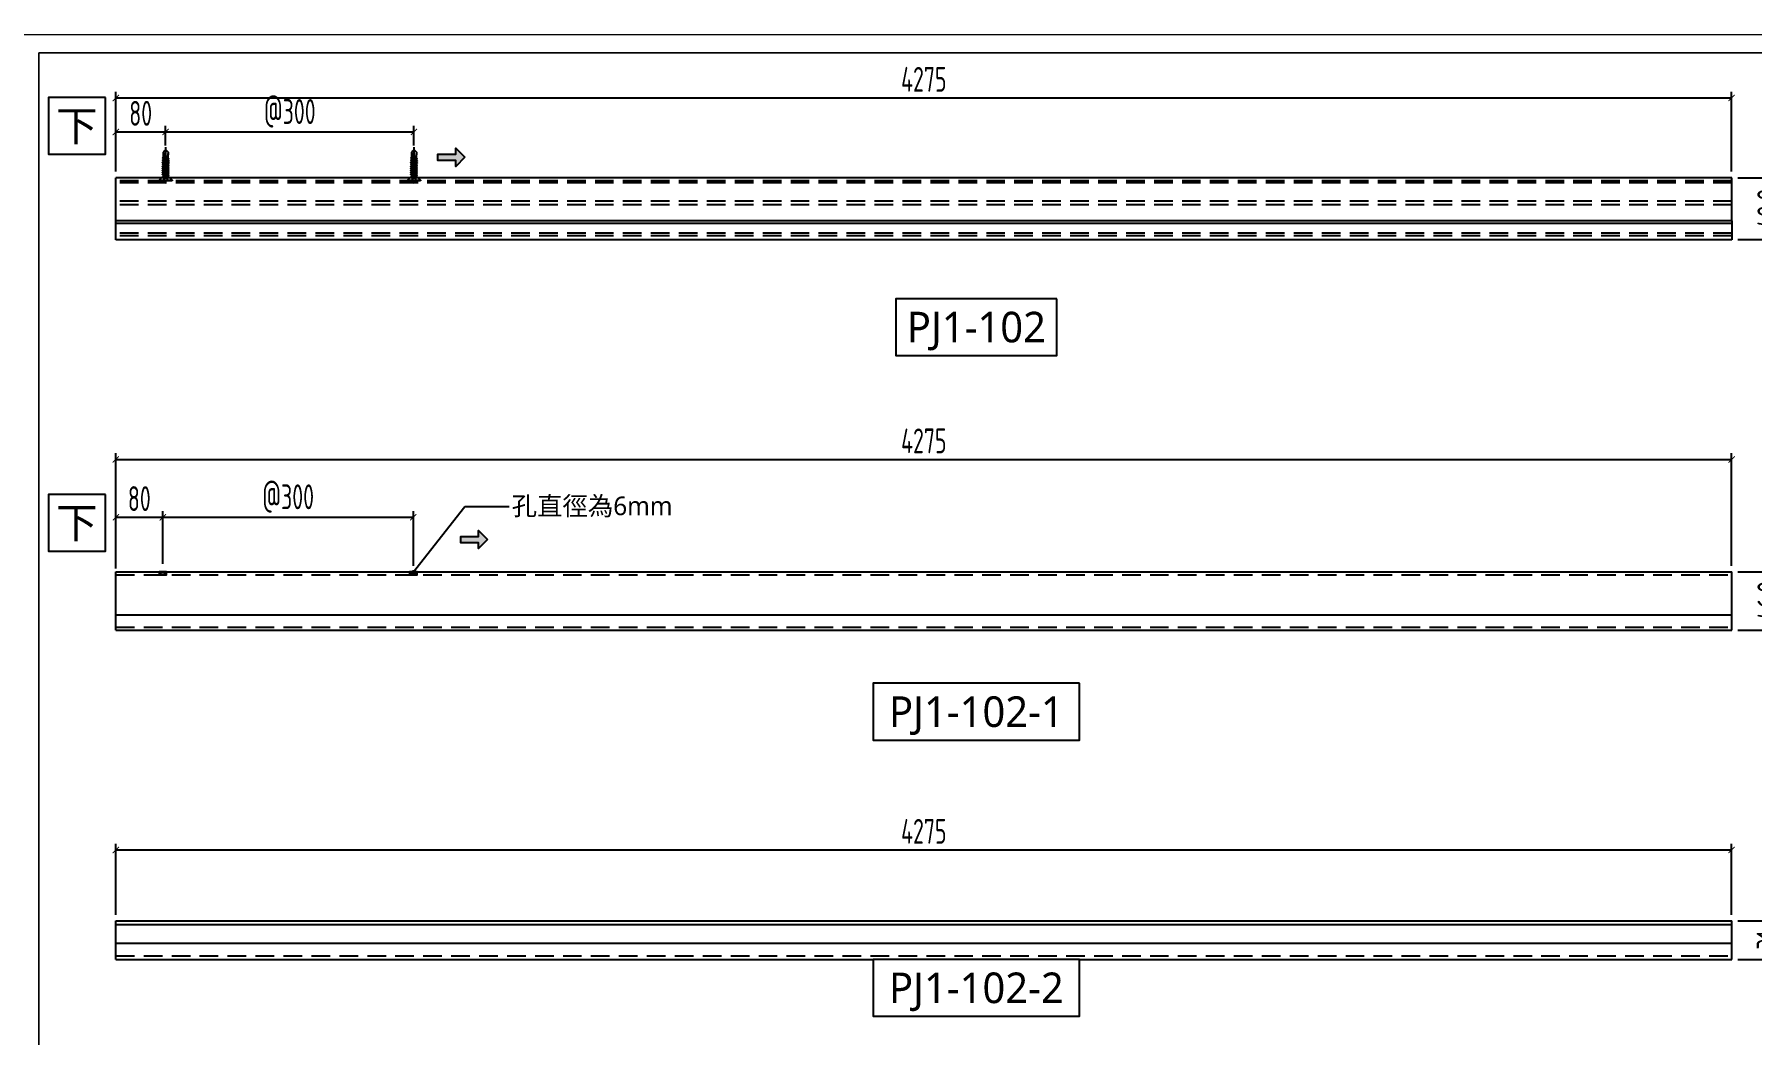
# Model space of a CAD drawing. Extents: x -3378 to 102197, y -3799 to 48702.
# Drawn here: x 16450 to 17833, y 6404 to 7209 of the extents above; entities that cross this region are included whole.
import ezdxf
from ezdxf import colors
from ezdxf.entities.mleader import LeaderData, LeaderLine
from ezdxf.enums import TextEntityAlignment as Align
from ezdxf.math import Vec2, Vec3

# ---------------------------------------------------------------- set-up
doc = ezdxf.new("R2010")
doc.units = 0
doc.set_wipeout_variables(frame=1)
doc.linetypes.add('CENTER', pattern=[2, 1.25, -0.25, 0.25, -0.25])
doc.linetypes.add('HIDDEN', pattern=[0.375, 0.25, -0.125])
for name, color, linetype in [('ARR', 6, 'Continuous'), ('BZ_标注', 4, 'Continuous'), ('DIM', 173, 'Continuous'), ('ENT', 3, 'Continuous'), ('GM_ANNO_LABL', 4, 'Continuous'), ('GM_ANNO_TEXT', 7, 'Continuous'), ('螺絲 固定五金 FASTENERS', 124, 'Continuous'), ('視覺模型鋁擠型暫替', 4, 'Continuous'), ('金屬面材 METAL PANEL', 2, 'Continuous'), ('镀锌钢板', 3, 'Continuous'), ('隱藏線 HIDDEN', 8, 'HIDDEN')]:
    doc.layers.add(name, color=color, linetype=linetype)
doc.layers.add('GM_CNST', color=171, linetype='Continuous', lineweight=5, plot=False)
doc.styles.add('CHINESE', font='ros1.shx', dxfattribs={"width": 0.75, "bigfont": 'hztxt.shx'})
doc.styles.add('GM', font='')
doc.styles.get('GM').set_extended_font_data('Microsoft JhengHei')
doc.dimstyles.new('F-05', dxfattribs={"dimscale": 5, "dimtxt": 4, "dimasz": 1, "dimexe": 1, "dimexo": 1, "dimgap": 1, "dimtad": 1, "dimdec": 1, "dimzin": 12, "dimdsep": 46, "dimtxsty": 'CHINESE', "dimblk": 'ARCHTICK', "dimcen": 0, "dimclrd": 4, "dimclre": 4, "dimclrt": 1, "dimadec": 0, "dimazin": 3, "dimtfac": 1, "dimtdec": 1, "dimtix": 1, "dimtofl": 0, "dimtmove": 2, "dimatfit": 3, "dimfxl": 1, "dimtolj": 1, "dimtzin": 0, "dimarcsym": 0})

# ---------------------------------------------------------------- blocks, each defined once
blk = doc.blocks.new('_ArchTick')
at = {"color": 0, "linetype": 'ByBlock', "const_width": 0.15}
blk.add_lwpolyline([(-0.5, -0.5), (0.5, 0.5)], dxfattribs=at)
blk = doc.blocks.new('*D1230')
at = {"layer": 'Defpoints', "color": 0, "ltscale": 10, "transparency": 16777216}
for p in [(17816.6, 6866.9), (16515.9, 6776.4), (17816.6, 6776.4, 0)]:
    blk.add_point(p, dxfattribs=at)
at = {"layer": 'DIM', "color": 4, "lineweight": -2, "ltscale": 10, "transparency": 16777216}
for p, q in [((16515.9, 6781.4), (16515.9, 6871.9)), ((17816.6, 6781.4), (17816.6, 6871.9)), ((16515.9, 6866.9), (17816.6, 6866.9))]:
    blk.add_line(p, q, dxfattribs=at)
at = {"layer": 'DIM', "color": 4, "lineweight": -2, "ltscale": 10, "transparency": 16777216, "xscale": 5, "yscale": 5, "zscale": 5, "rotation": 180}
blk.add_blockref('_ArchTick', (16515.9, 6866.9), dxfattribs=at)
at = {"layer": 'DIM', "color": 4, "lineweight": -2, "ltscale": 10, "transparency": 16777216, "xscale": 5, "yscale": 5, "zscale": 5}
blk.add_blockref('_ArchTick', (17816.6, 6866.9), dxfattribs=at)
at = {"layer": 'DIM', "color": 1, "ltscale": 10, "transparency": 16777216, "insert": (17166.3, 6881.9), "char_height": 20, "attachment_point": 5, "style": 'CHINESE'}
blk.add_mtext('\\A1;4275', dxfattribs=at)
blk = doc.blocks.new('*D1231')
at = {"layer": 'Defpoints', "color": 0, "ltscale": 10, "transparency": 16777216}
for p in [(17816.6, 6776.4), (17862.4, 6776.4), (17816.6, 6729.6)]:
    blk.add_point(p, dxfattribs=at)
at = {"layer": 'DIM', "color": 4, "lineweight": -2, "ltscale": 10, "transparency": 16777216}
for p, q in [((17821.6, 6776.4), (17867.4, 6776.4)), ((17862.4, 6729.6), (17862.4, 6776.4)), ((17821.6, 6729.6), (17867.4, 6729.6))]:
    blk.add_line(p, q, dxfattribs=at)
at = {"layer": 'DIM', "color": 4, "lineweight": -2, "ltscale": 10, "transparency": 16777216, "xscale": 5, "yscale": 5, "zscale": 5}
for p, rotation in [((17862.4, 6776.4), 90), ((17862.4, 6729.6), 270)]:
    blk.add_blockref('_ArchTick', p, dxfattribs=dict(at, rotation=rotation))
at = {"layer": 'DIM', "color": 1, "ltscale": 10, "transparency": 16777216, "insert": (17847.4, 6753), "char_height": 20, "attachment_point": 5, "rotation": 90, "style": 'CHINESE'}
blk.add_mtext('\\A1;46.8', dxfattribs=at)
blk = doc.blocks.new('*D1232')
at = {"layer": 'Defpoints', "color": 0, "ltscale": 10, "transparency": 16777216}
for p in [(17816.6, 6552.5), (16515.9, 6495.4, 0), (17816.6, 6495.4, 0)]:
    blk.add_point(p, dxfattribs=at)
at = {"layer": 'DIM', "color": 4, "lineweight": -2, "ltscale": 10, "transparency": 16777216}
for p, q in [((16515.9, 6500.4), (16515.9, 6557.5)), ((16515.9, 6552.5), (17816.6, 6552.5)), ((17816.6, 6500.4), (17816.6, 6557.5))]:
    blk.add_line(p, q, dxfattribs=at)
at = {"layer": 'DIM', "color": 4, "lineweight": -2, "ltscale": 10, "transparency": 16777216, "xscale": 5, "yscale": 5, "zscale": 5, "rotation": 180}
blk.add_blockref('_ArchTick', (16515.9, 6552.5), dxfattribs=at)
at = {"layer": 'DIM', "color": 4, "lineweight": -2, "ltscale": 10, "transparency": 16777216, "xscale": 5, "yscale": 5, "zscale": 5}
blk.add_blockref('_ArchTick', (17816.6, 6552.5), dxfattribs=at)
at = {"layer": 'DIM', "color": 1, "ltscale": 10, "transparency": 16777216, "insert": (17166.3, 6567.5), "char_height": 20, "attachment_point": 5, "style": 'CHINESE'}
blk.add_mtext('\\A1;4275', dxfattribs=at)
blk = doc.blocks.new('*D1233')
at = {"layer": 'Defpoints', "color": 0, "ltscale": 10, "transparency": 16777216}
for p in [(17816.6, 6495.4), (17816.6, 6464.4), (17861.7, 6464.4)]:
    blk.add_point(p, dxfattribs=at)
at = {"layer": 'DIM', "color": 4, "lineweight": -2, "ltscale": 10, "transparency": 16777216}
for p, q in [((17821.6, 6495.4), (17866.7, 6495.4)), ((17861.7, 6495.4), (17861.7, 6464.4)), ((17821.6, 6464.4), (17866.7, 6464.4))]:
    blk.add_line(p, q, dxfattribs=at)
at = {"layer": 'DIM', "color": 4, "lineweight": -2, "ltscale": 10, "transparency": 16777216, "xscale": 5, "yscale": 5, "zscale": 5}
for p, rotation in [((17861.7, 6495.4), 90), ((17861.7, 6464.4), 270)]:
    blk.add_blockref('_ArchTick', p, dxfattribs=dict(at, rotation=rotation))
at = {"layer": 'DIM', "color": 1, "ltscale": 10, "transparency": 16777216, "insert": (17846.7, 6479.9), "char_height": 20, "attachment_point": 5, "rotation": 90, "style": 'CHINESE'}
blk.add_mtext('\\A1;31', dxfattribs=at)
blk = doc.blocks.new('*D1177')
at = {"layer": 'Defpoints', "color": 0, "ltscale": 10, "transparency": 16777216}
for p in [(16553.7, 6820.4), (16515.9, 6774.1), (16553.7, 6777.9, 0)]:
    blk.add_point(p, dxfattribs=at)
at = {"layer": 'DIM', "color": 4, "lineweight": -2, "ltscale": 10, "transparency": 16777216}
for p, q in [((16515.9, 6779.1), (16515.9, 6825.4)), ((16515.9, 6820.4), (16553.7, 6820.4)), ((16553.7, 6782.9), (16553.7, 6825.4))]:
    blk.add_line(p, q, dxfattribs=at)
at = {"layer": 'DIM', "color": 4, "lineweight": -2, "ltscale": 10, "transparency": 16777216, "xscale": 5, "yscale": 5, "zscale": 5, "rotation": 180}
blk.add_blockref('_ArchTick', (16515.9, 6820.4), dxfattribs=at)
at = {"layer": 'DIM', "color": 4, "lineweight": -2, "ltscale": 10, "transparency": 16777216, "xscale": 5, "yscale": 5, "zscale": 5}
blk.add_blockref('_ArchTick', (16553.7, 6820.4), dxfattribs=at)
at = {"layer": 'DIM', "color": 1, "ltscale": 10, "transparency": 16777216, "insert": (16534.8, 6835.4), "char_height": 20, "attachment_point": 5, "style": 'CHINESE'}
blk.add_mtext('\\A1;80', dxfattribs=at)
blk = doc.blocks.new('*D1178')
at = {"layer": 'Defpoints', "color": 0, "ltscale": 10, "transparency": 16777216}
for p in [(16755.4, 6820.4), (16553.7, 6777.9, 0), (16755.4, 6776.4, 0)]:
    blk.add_point(p, dxfattribs=at)
at = {"layer": 'DIM', "color": 4, "lineweight": -2, "ltscale": 10, "transparency": 16777216}
for p, q in [((16553.7, 6782.9), (16553.7, 6825.4)), ((16553.7, 6820.4), (16755.4, 6820.4)), ((16755.4, 6781.4), (16755.4, 6825.4))]:
    blk.add_line(p, q, dxfattribs=at)
at = {"layer": 'DIM', "color": 4, "lineweight": -2, "ltscale": 10, "transparency": 16777216, "xscale": 5, "yscale": 5, "zscale": 5, "rotation": 180}
blk.add_blockref('_ArchTick', (16553.7, 6820.4), dxfattribs=at)
at = {"layer": 'DIM', "color": 4, "lineweight": -2, "ltscale": 10, "transparency": 16777216, "xscale": 5, "yscale": 5, "zscale": 5}
blk.add_blockref('_ArchTick', (16755.4, 6820.4), dxfattribs=at)
at = {"layer": 'DIM', "color": 1, "ltscale": 10, "transparency": 16777216, "insert": (16654.6, 6835.4), "char_height": 20, "attachment_point": 5, "style": 'CHINESE'}
blk.add_mtext('\\A1;@300', dxfattribs=at)
blk = doc.blocks.new('*U1299')
at = {"layer": 'ARR', "color": 0, "linetype": 'ByBlock', "ltscale": 0.3}
for p, q in [((0, 5.3), (0, -5.3)), ((0.3, 5.3), (0, 5.3)), ((3.1, 2.5), (0.3, 5.3)), ((0.3, -5.3), (0.3, 5.3)), ((3.1, -2.5), (3.1, 2.5)), ((4.6, 2.5), (4, -0.6)), ((5, 1.9), (5.7, 1.9)), ((5.1, -2.5), (6.1, 2.5)), ((6.6, -2.5), (7.6, 2.5)), ((6.6, 1.9), (7.3, 1.9)), ((8.1, 1.9), (8.9, 1.9)), ((8.2, -2.5), (9.2, 2.5)), ((9.7, 1.9), (10.5, 1.9)), ((9.8, -2.5), (10.8, 2.5)), ((11.3, 1.9), (12.1, 1.9)), ((11.4, -2.5), (12.4, 2.5)), ((12.9, 1.9), (13.8, 1.9)), ((13.2, -2.5), (14.2, 2.5)), ((14.7, -2.5), (15.7, 2.5)), ((14.7, 1.9), (15.4, 1.9)), ((16.2, 1.9), (17.1, 1.9)), ((16.5, -2.5), (17.5, 2.5)), ((17.9, 2.1), (21.9, 2.1)), ((18.1, -2.5), (18.7, 0.6)), ((24.8, 0.1), (23.1, 2.1)), ((24.8, 0.1), (24.9, 0.1)), ((25, 0), (25, 0)), ((0, -5.3), (0.3, -5.3)), ((0.3, -5.3), (3.1, -2.5)), ((4.7, -1.9), (4.3, -1.9)), ((6.3, -1.9), (5.6, -1.9)), ((7.9, -1.9), (7.1, -1.9)), ((9.5, -1.9), (8.7, -1.9)), ((11.1, -1.9), (10.3, -1.9)), ((12.8, -1.9), (11.9, -1.9)), ((14.4, -1.9), (13.7, -1.9)), ((16.1, -1.9), (15.2, -1.9)), ((17.7, -1.9), (17, -1.9)), ((23.1, -2.1), (18.5, -2.1)), ((24.8, -0.1), (23.1, -2.1)), ((24.8, -0.1), (24.9, -0.1))]:
    blk.add_line(p, q, dxfattribs=at)
at = {"layer": 'ARR', "color": 0, "linetype": 'CENTER', "ltscale": 0.87}
blk.add_line((27, 0), (-2.6, 0), dxfattribs=at)
at = {"layer": 'ARR', "color": 0, "linetype": 'ByBlock', "ltscale": 0.3}
blk.add_lwpolyline([(0, -1.6, 0.048054), (2.7, -0.7, 0.292428), (3.1, 0, 0.292428), (2.7, 0.7, 0.048054), (0, 1.6, 0.048054)], format="xyb", dxfattribs=at)
for points in [[(4.6, 2.5), (5, 1.9), (4, -0.6), (4.2, 2.1), (4.5, 2.5)], [(6.1, 2.5), (5.7, 1.9), (4.7, -1.9), (5.1, -2.5), (5.2, -2.5), (5.6, -1.9), (6.6, 1.9), (6.2, 2.5)], [(7.6, 2.5), (7.3, 1.9), (6.3, -1.9), (6.6, -2.5), (6.8, -2.5), (7.1, -1.9), (8.1, 1.9), (7.8, 2.5)], [(9.2, 2.5), (8.9, 1.9), (7.9, -1.9), (8.2, -2.5), (8.4, -2.5), (8.7, -1.9), (9.7, 1.9), (9.4, 2.5)], [(10.8, 2.5), (10.5, 1.9), (9.5, -1.9), (9.8, -2.5), (10, -2.5), (10.3, -1.9), (11.3, 1.9), (11, 2.5)], [(12.4, 2.5), (12.1, 1.9), (11.1, -1.9), (11.4, -2.5), (11.6, -2.5), (11.9, -1.9), (12.9, 1.9), (12.6, 2.5)], [(14.2, 2.5), (13.8, 1.9), (12.8, -1.9), (13.2, -2.5), (13.3, -2.5), (13.7, -1.9), (14.7, 1.9), (14.3, 2.5)], [(15.7, 2.5), (15.4, 1.9), (14.4, -1.9), (14.7, -2.5), (14.9, -2.5), (15.2, -1.9), (16.2, 1.9), (15.9, 2.5)], [(17.5, 2.5), (17.1, 1.9), (16.1, -1.9), (16.5, -2.5), (16.6, -2.5), (17, -1.9), (18, 1.9), (17.6, 2.5)], [(18.1, -2.5), (17.7, -1.9), (18.7, 0.6), (18.5, -2.1), (18.2, -2.5)]]:
    blk.add_lwpolyline(points, close=True, dxfattribs=at)
for centre, radius, start, end in [((4.3, 3.3), 1.44, 215.78, 268.0331), ((19.9, 0.3), 1.2, 123.848, 303.848), ((22.5, -4.9), 7.01, 85.0459, 118.3542), ((23.9, -6.9), 7.01, 81.992, 118.3542), ((24.9, -1.7), 1.82, 92.3135, 191.1383), ((24.9, 0), 0.05, 0, 90), ((4.3, -3.3), 1.44, 89.8645, 144.22), ((24.9, 0), 0.05, 270, 0)]:
    blk.add_arc(centre, radius, start, end, dxfattribs=at)
blk = doc.blocks.new('*U36')
at = {"layer": 'ENT', "color": 0, "linetype": 'ByBlock'}
blk.add_blockref('*U1299', (0, 0), dxfattribs=at)
blk = doc.blocks.new('*D1179')
at = {"layer": 'Defpoints', "color": 0, "ltscale": 10, "transparency": 16777216}
for p in [(16556, 7130.6), (16556, 7114.7), (16515.9, 7093.7, 0)]:
    blk.add_point(p, dxfattribs=at)
at = {"layer": 'DIM', "color": 4, "lineweight": -2, "ltscale": 10, "transparency": 16777216}
for p, q in [((16515.9, 7098.7), (16515.9, 7135.6)), ((16556, 7119.7), (16556, 7135.6)), ((16515.9, 7130.6), (16556, 7130.6))]:
    blk.add_line(p, q, dxfattribs=at)
at = {"layer": 'DIM', "color": 4, "lineweight": -2, "ltscale": 10, "transparency": 16777216, "xscale": 5, "yscale": 5, "zscale": 5, "rotation": 180}
blk.add_blockref('_ArchTick', (16515.9, 7130.6), dxfattribs=at)
at = {"layer": 'DIM', "color": 4, "lineweight": -2, "ltscale": 10, "transparency": 16777216, "xscale": 5, "yscale": 5, "zscale": 5}
blk.add_blockref('_ArchTick', (16556, 7130.6), dxfattribs=at)
at = {"layer": 'DIM', "color": 1, "ltscale": 10, "transparency": 16777216, "insert": (16535.9, 7145.6), "char_height": 20, "attachment_point": 5, "style": 'CHINESE'}
blk.add_mtext('\\A1;80', dxfattribs=at)
blk = doc.blocks.new('*D1180')
at = {"layer": 'Defpoints', "color": 0, "ltscale": 10, "transparency": 16777216}
for p in [(16755.9, 7130.6), (16556, 7114.7), (16755.9, 7114.7)]:
    blk.add_point(p, dxfattribs=at)
at = {"layer": 'DIM', "color": 4, "lineweight": -2, "ltscale": 10, "transparency": 16777216}
for p, q in [((16556, 7119.7), (16556, 7135.6)), ((16755.9, 7119.7), (16755.9, 7135.6)), ((16556, 7130.6), (16755.9, 7130.6))]:
    blk.add_line(p, q, dxfattribs=at)
at = {"layer": 'DIM', "color": 4, "lineweight": -2, "ltscale": 10, "transparency": 16777216, "xscale": 5, "yscale": 5, "zscale": 5, "rotation": 180}
blk.add_blockref('_ArchTick', (16556, 7130.6), dxfattribs=at)
at = {"layer": 'DIM', "color": 4, "lineweight": -2, "ltscale": 10, "transparency": 16777216, "xscale": 5, "yscale": 5, "zscale": 5}
blk.add_blockref('_ArchTick', (16755.9, 7130.6), dxfattribs=at)
at = {"layer": 'DIM', "color": 1, "ltscale": 10, "transparency": 16777216, "insert": (16655.9, 7145.6), "char_height": 20, "attachment_point": 5, "style": 'CHINESE'}
blk.add_mtext('\\A1;@300', dxfattribs=at)
blk = doc.blocks.new('*D1124')
at = {"layer": 'Defpoints', "color": 0, "ltscale": 10, "transparency": 16777216}
for p in [(17816.6, 7093.7, 0), (17816.6, 7043.9, 0), (17862.3, 7043.9)]:
    blk.add_point(p, dxfattribs=at)
at = {"layer": 'DIM', "color": 4, "lineweight": -2, "ltscale": 10, "transparency": 16777216}
for p, q in [((17821.6, 7093.7), (17867.3, 7093.7)), ((17862.3, 7093.7), (17862.3, 7043.9)), ((17821.6, 7043.9), (17867.3, 7043.9))]:
    blk.add_line(p, q, dxfattribs=at)
at = {"layer": 'DIM', "color": 4, "lineweight": -2, "ltscale": 10, "transparency": 16777216, "xscale": 5, "yscale": 5, "zscale": 5}
for p, rotation in [((17862.3, 7093.7), 90), ((17862.3, 7043.9), 270)]:
    blk.add_blockref('_ArchTick', p, dxfattribs=dict(at, rotation=rotation))
at = {"layer": 'DIM', "color": 1, "ltscale": 10, "transparency": 16777216, "insert": (17847.3, 7068.8), "char_height": 20, "attachment_point": 5, "rotation": 90, "style": 'CHINESE'}
blk.add_mtext('\\A1;49.8', dxfattribs=at)
blk = doc.blocks.new('*U899')
blk.add_wipeout([(-4.532, 1.6), (4.532, 1.6), (4.532, -1.6), (-4.532, -1.6)])
blk.add_lwpolyline([(-4.532, 1.6), (4.532, 1.6), (4.532, -1.6), (-4.532, -1.6)], close=True)
at = {"layer": 'GM_ANNO_TEXT', "ltscale": 0.3, "style": 'GM', "flags": 8}
blk.add_attdef('01', text='', height=1.725, dxfattribs=at).set_placement((0, 0), align=Align.MIDDLE_CENTER)
blk = doc.blocks.new('*U898')
blk.add_wipeout([(-5.82, 1.6), (5.82, 1.6), (5.82, -1.6), (-5.82, -1.6)])
blk.add_lwpolyline([(-5.82, 1.6), (5.82, 1.6), (5.82, -1.6), (-5.82, -1.6)], close=True)
at = {"layer": 'GM_ANNO_TEXT', "ltscale": 0.3, "style": 'GM', "flags": 8}
blk.add_attdef('01', text='', height=1.725, dxfattribs=at).set_placement((0, 0), align=Align.MIDDLE_CENTER)
blk = doc.blocks.new('TK')
at = {"lineweight": 0}
blk.add_3dface([(3, 5), (415, 5), (415, 294), (3, 294)], dxfattribs=at)
at = {"layer": 'GM_CNST'}
blk.add_lwpolyline([(3, 294), (415, 294), (415, 30.55), (3, 30.55)], close=True, dxfattribs=at)
at = {"layer": 'GM_CNST', "linetype": 'Continuous', "lineweight": 0}
blk.add_3dface([(420, 0), (0, 0), (0, 297), (420, 297)], dxfattribs=at)
at = {"layer": 'GM_ANNO_TEXT', "style": 'GM'}
for tag, p in [('業主', (283.43, 26.37)), ('圖名', (283.48, 9.14))]:
    blk.add_attdef(tag, text='', height=2.56, dxfattribs=at).set_placement(p, align=Align.MIDDLE_LEFT)
for tag, p in [('繪圖者', (109.3, 23.05)), ('比例尺', (166.71, 23.04)), ('設計者', (109.3, 9.56)), ('單位', (138.49, 9.62)), ('日期', (166.62, 9.45))]:
    blk.add_attdef(tag, text='', height=2.56, dxfattribs=at).set_placement(p, align=Align.CENTER)
for p in [(389.45, 19.37), (359.78, 12.56), (389.45, 13.69), (389.45, 8.01)]:
    blk.add_attdef('加工編號', text='', height=2.56, dxfattribs=at).set_placement(p, align=Align.MIDDLE)
blk = doc.blocks.new('*D1248')
at = {"layer": 'Defpoints', "color": 0, "ltscale": 10, "transparency": 16777216}
for p in [(17816.6, 7158), (16515.9, 7093.7, 0), (17816.6, 7093.7, 0)]:
    blk.add_point(p, dxfattribs=at)
at = {"layer": 'DIM', "color": 4, "lineweight": -2, "ltscale": 10, "transparency": 16777216}
for p, q in [((16515.9, 7098.7), (16515.9, 7163)), ((17816.6, 7098.7), (17816.6, 7163)), ((16515.9, 7158), (17816.6, 7158))]:
    blk.add_line(p, q, dxfattribs=at)
at = {"layer": 'DIM', "color": 4, "lineweight": -2, "ltscale": 10, "transparency": 16777216, "xscale": 5, "yscale": 5, "zscale": 5, "rotation": 180}
blk.add_blockref('_ArchTick', (16515.9, 7158), dxfattribs=at)
at = {"layer": 'DIM', "color": 4, "lineweight": -2, "ltscale": 10, "transparency": 16777216, "xscale": 5, "yscale": 5, "zscale": 5}
blk.add_blockref('_ArchTick', (17816.6, 7158), dxfattribs=at)
at = {"layer": 'DIM', "color": 1, "ltscale": 10, "transparency": 16777216, "insert": (17166.3, 7173), "char_height": 20, "attachment_point": 5, "style": 'CHINESE', "bg_fill": 3, "box_fill_scale": 1.1, "bg_fill_color": 256, "bg_fill_true_color": 13158600, "bg_fill_transparency": 0}
blk.add_mtext('\\A1;4275', dxfattribs=at)
blk = doc.blocks.new('_Dot')
at = {"color": 0, "linetype": 'ByBlock', "lineweight": -2}
blk.add_line((-0.5, 0), (-1, 0), dxfattribs=at)
at = {"color": 0, "linetype": 'ByBlock', "const_width": 0.5}
blk.add_lwpolyline([(-0.25, 0, 1), (0.25, 0, 1)], format="xyb", close=True, dxfattribs=at)
blk = doc.blocks.new('*U1468')
blk.add_hatch(color=256).paths.add_polyline_path([(0, 0), (6.3, -6.3), (6.3, -2.2), (18.6, -2.2), (18.6, 2.2), (6.3, 2.2), (6.3, 6.3)])
at = {"color": 0, "linetype": 'Continuous'}
blk.add_lwpolyline([(0, 0), (6.3, -6.3), (6.3, -2.2), (18.6, -2.2), (18.6, 2.2), (6.3, 2.2), (6.3, 6.3)], close=True, dxfattribs=at)
blk = doc.blocks.new('*U1278')
blk.add_wipeout([(-1.6, 1.6), (1.6, 1.6), (1.6, -1.6), (-1.6, -1.6)])
blk.add_lwpolyline([(-1.6, 1.6), (1.6, 1.6), (1.6, -1.6), (-1.6, -1.6)], close=True)
at = {"layer": 'GM_ANNO_TEXT', "ltscale": 0.3, "style": 'GM', "flags": 8}
blk.add_attdef('01', text='', height=1.725, dxfattribs=at).set_placement((0, 0), align=Align.MIDDLE_CENTER)

msp = doc.modelspace()

# ---------------------------------------------------------------- linework, layer by layer
at = {"layer": '視覺模型鋁擠型暫替', "color": 1, "linetype": 'Continuous'}
for centre in [(16553.722, 6777.917, 0), (16755.431, 6777.917)]:
    msp.add_arc(centre, 3.365, 206.765415, 333.066389, dxfattribs=at)
at = {"layer": '金屬面材 METAL PANEL'}
for p, q in [((16515.89, 7043.869, 0), (16515.89, 7059.062, 0)), ((17816.648, 7057.039, 0), (16515.89, 7057.039, 0)), ((17816.648, 7059.062, 0.001), (17816.648, 7043.869, 0.001)), ((17816.648, 7043.869, 0), (16515.89, 7043.869, 0)), ((16515.89, 6495.371, 0), (17816.648, 6495.371, 0)), ((16515.89, 6464.371, 0), (16515.89, 6495.371, 0)), ((16515.89, 6492.371, 0), (17816.648, 6492.371, 0)), ((17816.648, 6464.371, 0), (17816.648, 6495.371, 0)), ((16515.89, 6477.541, 0), (17816.648, 6477.541, 0)), ((16515.89, 6464.371, 0), (17816.648, 6464.371, 0))]:
    msp.add_line(p, q, dxfattribs=at)
at = {"layer": '金屬面材 METAL PANEL', "elevation": 0}
for points in [[(16550.718, 6776.402), (16550.718, 6774.102), (16556.723, 6774.093), (16556.723, 6776.393)], [(16752.426, 6776.402), (16752.426, 6774.102), (16758.431, 6774.093), (16758.431, 6776.393)]]:
    msp.add_lwpolyline(points, close=True, dxfattribs=at)
at = {"layer": '镀锌钢板', "color": 3, "linetype": 'Continuous'}
for p, q in [((17816.648, 7093.67, 0), (16515.89, 7093.67, 0)), ((17816.648, 7059.062, 0), (16515.89, 7059.062, 0)), ((16515.89, 6776.397), (17816.648, 6776.397, 0)), ((16515.89, 6729.596, 0), (16515.89, 6776.397, 0)), ((17816.648, 6729.596, 0), (17816.648, 6776.397, 0)), ((16515.89, 6741.789), (17816.648, 6741.789, 0)), ((16515.89, 6729.596), (17816.648, 6729.596, 0))]:
    msp.add_line(p, q, dxfattribs=at)
at = {"layer": '镀锌钢板', "ltscale": 10}
for p, q in [((16515.89, 7059.062, 0), (16515.89, 7093.67, 0)), ((17816.648, 7059.062, 0), (17816.648, 7093.67, 0.001))]:
    msp.add_line(p, q, dxfattribs=at)
at = {"layer": '隱藏線 HIDDEN', "ltscale": 60}
for p, q in [((17816.648, 7091.37, 0), (16515.89, 7091.37, 0)), ((17816.648, 7089.77, 0), (16515.89, 7089.77, 0)), ((17816.648, 7074.869, 0), (16515.89, 7074.869, 0)), ((17816.648, 7071.869, 0), (16515.89, 7071.869, 0)), ((17816.648, 7049.169, 0), (16515.89, 7049.169, 0)), ((17816.648, 7046.869, 0), (16515.89, 7046.869, 0)), ((16515.89, 6774.097), (17816.648, 6774.097, 0)), ((16515.89, 6731.896), (17816.648, 6731.896, 0)), ((16515.89, 6467.371, 0), (17816.648, 6467.371, 0))]:
    msp.add_line(p, q, dxfattribs=at)

# ---------------------------------------------------------------- block references
at = {"layer": 'BZ_标注', "xscale": -1.15794349234784, "yscale": 1.157943492362392, "zscale": 1.157943492357573}
msp.add_blockref('*U1468', (16815.13, 6802.447), dxfattribs=at)
at = {"layer": 'GM_ANNO_LABL', "ltscale": 0.3}
ref = msp.add_blockref('*U899', (17208.623, 6973.528), dxfattribs=dict(at, xscale=-14.28571431275816, yscale=14.28571431275816, zscale=14.28571431275816))
ref.add_attrib('01', 'PJ1-102', dxfattribs={"layer": 'GM_ANNO_TEXT', "ltscale": 0.3, "height": 24.6429, "style": 'GM', "flags": 8}).set_placement((17208.623, 6973.528), align=Align.MIDDLE_CENTER)
ref = msp.add_blockref('*U898', (17208.623, 6663.869), dxfattribs=dict(at, xscale=-14.28571431275816, yscale=14.28571431275816, zscale=14.28571431275816))
ref.add_attrib('01', 'PJ1-102-1', dxfattribs={"layer": 'GM_ANNO_TEXT', "ltscale": 0.3, "height": 24.6429, "style": 'GM', "flags": 8}).set_placement((17208.623, 6663.869), align=Align.MIDDLE_CENTER)
at = {"layer": '螺絲 固定五金 FASTENERS', "xscale": -1, "rotation": 270}
msp.add_blockref('*U36', (16555.987, 7091.37), dxfattribs=at)

# ---------------------------------------------------------------- dimensions: what is measured, and where the dimension line sits
at = {"layer": 'DIM', "ltscale": 10}
for base, p1, p2, text, picture, middle in [((16556.001, 7130.617), (16515.89, 7093.67, 0), (16556.001, 7114.72), '80', '*D1179', (16535.946, 7145.617)), ((16755.892, 7130.617), (16556.001, 7114.72), (16755.892, 7114.72), '@300', '*D1180', (16655.947, 7145.617)), ((17816.648, 6866.921), (16515.89, 6776.397), (17816.648, 6776.397, 0), '4275', '*D1230', (17166.269, 6881.921)), ((16755.429, 6820.425), (16553.722, 6777.917, 0), (16755.429, 6776.397, 0), '@300', '*D1178', (16654.575, 6835.425)), ((17816.648, 6552.514, 0), (16515.89, 6495.371, 0), (17816.648, 6495.371, 0), '4275', '*D1232', (17166.269, 6567.514, 0))]:
    dim = msp.add_linear_dim(base=base, p1=p1, p2=p2, text=text, dimstyle='F-05', dxfattribs=at)
    dim.commit()
    dim.dimension.update_dxf_attribs({"geometry": picture, "text_midpoint": middle})
for base, p1, p2, picture, middle in [((17862.335, 7043.869, 0), (17816.648, 7093.67, 0.001), (17816.648, 7043.869, 0), '*D1124', (17847.335, 7068.769, 0)), ((17862.42, 6776.397, 0), (17816.648, 6729.596, 0), (17816.648, 6776.397, 0), '*D1231', (17847.42, 6752.996, 0)), ((17861.675, 6464.371, 0), (17816.648, 6495.371, 0), (17816.648, 6464.371, 0), '*D1233', (17846.675, 6479.871, 0))]:
    dim = msp.add_linear_dim(base=base, p1=p1, p2=p2, angle=90, dimstyle='F-05', dxfattribs=at)
    dim.commit()
    dim.dimension.update_dxf_attribs({"geometry": picture, "text_midpoint": middle})
dim = msp.add_linear_dim(base=(16553.722, 6820.425), p1=(16515.89, 6774.097), p2=(16553.722, 6777.917, 0), text='80', dimstyle='F-05', dxfattribs=at)
dim.commit()
dim.dimension.update_dxf_attribs({"geometry": '*D1177', "text_midpoint": (16534.805, 6835.425), "dimtype": 160})

# ---------------------------------------------------------------- leaders
at = {"layer": 'GM_ANNO_LABL'}
ml = msp.add_multileader_mtext('Standard', dxfattribs=at)
ml.set_content('{\\fMicrosoft JhengHei|b0|i0|c136|p34;孔直徑為}6{\\fMicrosoft JhengHei|b0|i0|c136|p34;mm}', color=256, style='GM')
ml.set_leader_properties()
ml.set_arrow_properties(name='DOT')
ml.build(insert=Vec2(0, 0))
ml.multileader.update_dxf_attribs({"arrow_head_size": 3})
ctx = ml.context
ctx.base_point, ctx.char_height, ctx.arrow_head_size, ctx.plane_origin = Vec3(16832.505, 6828.98), 15, 3, Vec3(16806.237, 6783.176)
notes = []
notes.append((ctx, [(0, (1, 1, 0), (16796.929, 6828.98), (1, 0), 35.576, [(0, [(16755.429, 6776.397)], 0, [])])]))
ctx.mtext.insert, ctx.mtext.flow_direction = Vec3(16834.505, 6837.027), 5
for ctx, leaders in notes:
    for number, flags, end, landing, length, lines in leaders:
        leader = LeaderData()
        leader.index, (leader.has_last_leader_line, leader.has_dogleg_vector, leader.attachment_direction) = number, flags
        leader.last_leader_point, leader.dogleg_vector, leader.dogleg_length = Vec3(end), Vec3(landing), length
        for number, points, colour, breaks in lines:
            line = LeaderLine()
            line.index, line.vertices, line.color, line.breaks = number, Vec3.list(points), colors.encode_raw_color(colour), breaks
            leader.lines.append(line)
        ctx.leaders.append(leader)

# ---------------------------------------------------------------- next in the draw order: block references
at = {"layer": 'GM_ANNO_LABL', "ltscale": 0.3}
ref = msp.add_blockref('*U898', (17208.623, 6441.514), dxfattribs=dict(at, xscale=-14.28571431275816, yscale=14.28571431275816, zscale=14.28571431275816))
ref.add_attrib('01', 'PJ1-102-2', dxfattribs={"layer": 'GM_ANNO_TEXT', "ltscale": 0.3, "height": 24.6429, "style": 'GM', "flags": 8}).set_placement((17208.623, 6441.514), align=Align.MIDDLE_CENTER)

# ---------------------------------------------------------------- next in the draw order: block references
at = {"xscale": 5, "yscale": 5, "zscale": 5}
msp.add_blockref('TK', (16438.793, 5724.217), dxfattribs=at)

# ---------------------------------------------------------------- next in the draw order: block references
at = {"layer": 'GM_ANNO_LABL', "ltscale": 0.3}
ref = msp.add_blockref('*U1278', (16484.686, 6815.968, -0.001), dxfattribs=dict(at, xscale=-14.28571431275816, yscale=14.28571431275816, zscale=14.28571431275816))
ref.add_attrib('01', '下', dxfattribs={"layer": 'GM_ANNO_TEXT', "ltscale": 0.3, "height": 24.643, "style": 'GM', "flags": 8}).set_placement((16484.463, 6815.968, -0.001), align=Align.MIDDLE_CENTER)

# ---------------------------------------------------------------- next in the draw order: dimensions: what is measured, and where the dimension line sits
at = {"layer": 'DIM', "ltscale": 10}
dim = msp.add_linear_dim(base=(17816.648, 7158.032), p1=(16515.89, 7093.67, 0), p2=(17816.648, 7093.67, 0.001), text='4275', dimstyle='F-05', override={"dimfxl": 1.5, "dimtfill": 1, "dimarcsym": 1}, dxfattribs=at)
dim.commit()
dim.dimension.update_dxf_attribs({"geometry": '*D1248', "text_midpoint": (17166.269, 7173.032)})

# ---------------------------------------------------------------- next in the draw order: block references
at = {"layer": 'BZ_标注', "xscale": -1.15794349234784, "yscale": 1.157943492362392, "zscale": 1.157943492357573}
msp.add_blockref('*U1468', (16796.766, 7110.21), dxfattribs=at)
at = {"layer": 'GM_ANNO_LABL', "ltscale": 0.3}
ref = msp.add_blockref('*U1278', (16484.686, 7135.541, 0), dxfattribs=dict(at, xscale=-14.28571431275816, yscale=14.28571431275816, zscale=14.28571431275816))
ref.add_attrib('01', '下', dxfattribs={"layer": 'GM_ANNO_TEXT', "ltscale": 0.3, "height": 24.643, "style": 'GM', "flags": 8}).set_placement((16484.463, 7135.541, 0), align=Align.MIDDLE_CENTER)
at = {"layer": '螺絲 固定五金 FASTENERS', "xscale": -1, "rotation": 270}
msp.add_blockref('*U36', (16755.892, 7091.37), dxfattribs=at)

doc.saveas('drawing.dxf')
